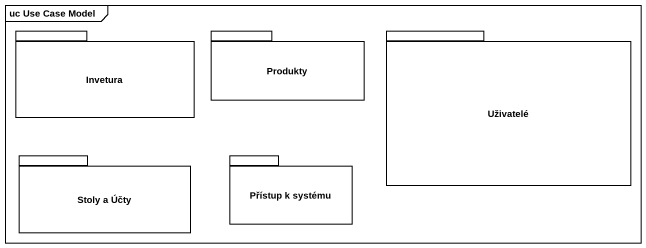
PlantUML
@startuml
mainframe uc Use Case Model
package Invetura {
}
package Produkty {
}
package Uživatelé {
}
package "Stoly a Účty" as Stoly_a_Účty {
}
package "Přístup k systému" as Přístup_k_systému {
}
@enduml
